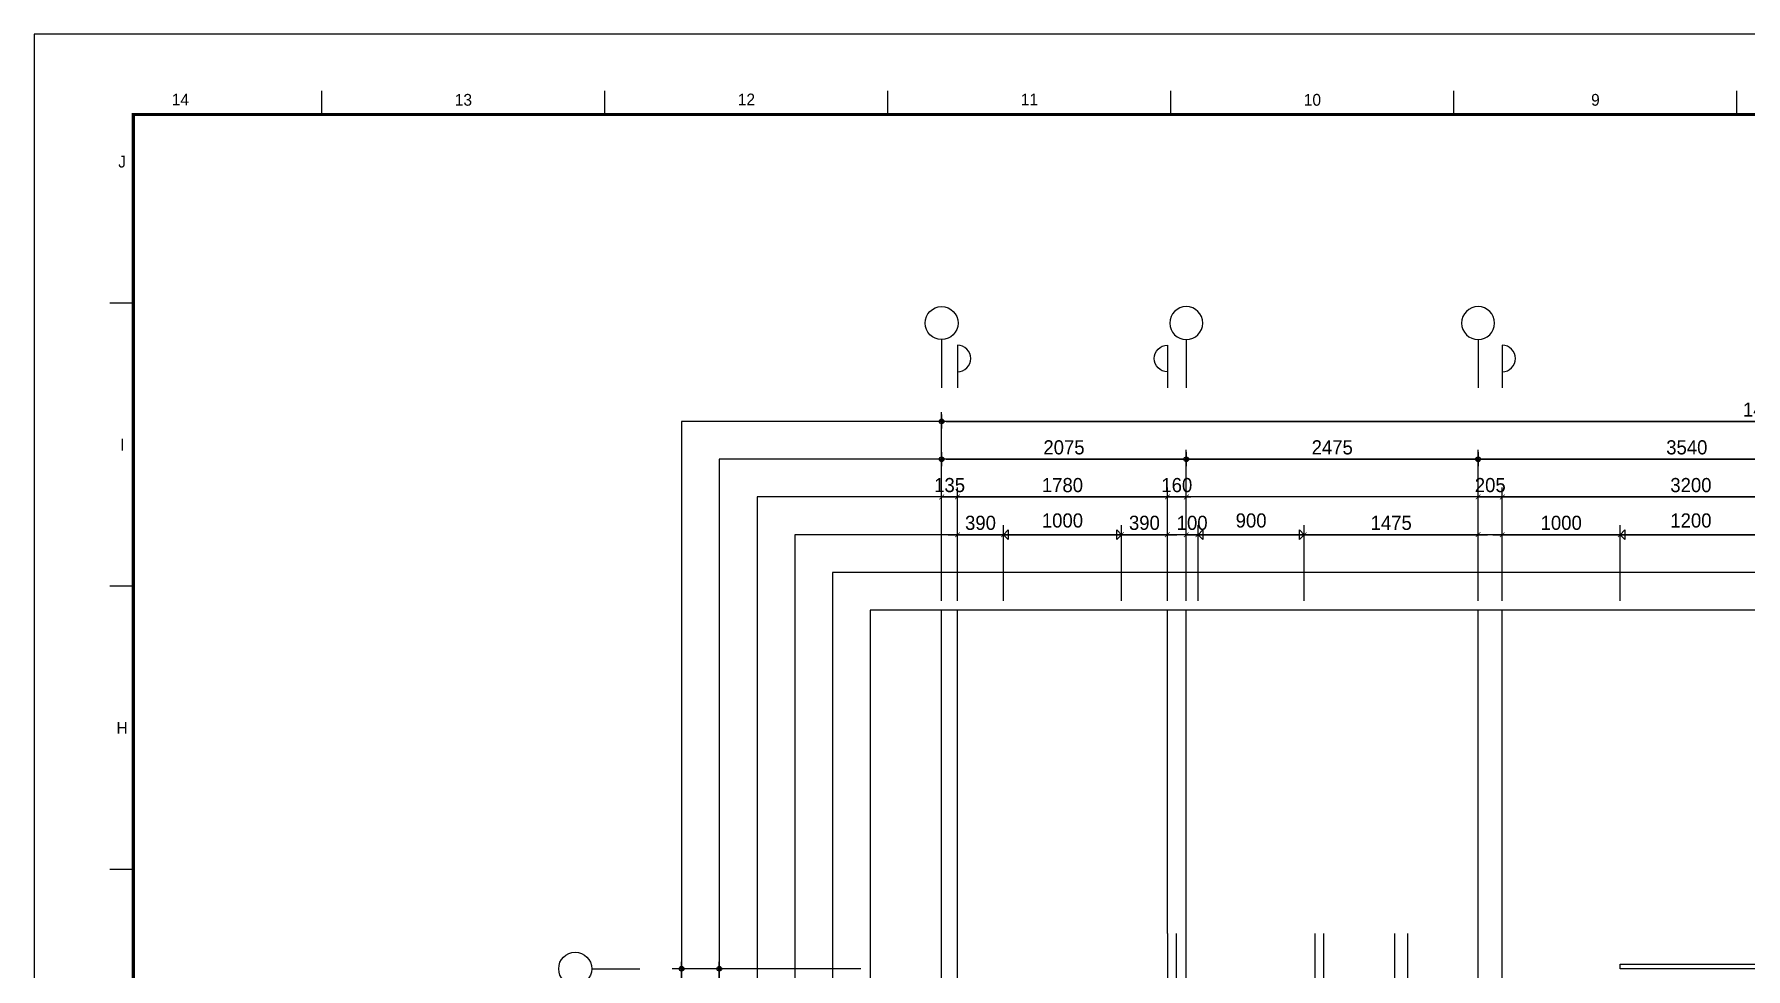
# Model space of a CAD drawing. Header units: millimetres. Extents: x -24416 to 92204, y -190080 to 23760.
# Drawn here: x 0 to 14515, y 15837 to 23760 of the extents above; entities that cross this region are included whole.
import ezdxf
from ezdxf.enums import TextEntityAlignment as Align

# ---------------------------------------------------------------- set-up
doc = ezdxf.new("R2010")
doc.units = ezdxf.units.MM
doc.header["$LTSCALE"] = 50
doc.linetypes.add('AUDIT_D_220706163347-0', pattern=[0])
doc.linetypes.add('CEN', pattern=[62, 60, -1, 0, -1])
doc.layers.get('defpoints').update_dxf_attribs({"color": 139})
for name, color, linetype in [('A-치수', 7, 'AUDIT_D_220706163347-0'), ('AA-BORD-FORM', 7, 'Continuous'), ('AA-BORD-TEXT', 3, 'Continuous'), ('AA-XXXX-DIMS', 7, 'Continuous'), ('ARDM', 7, 'Continuous'), ('CEN_CON', 1, 'CEN'), ('CEN_WALL', 12, 'CEN'), ('DIM', 7, 'AUDIT_D_220706163347-0'), ('X - 단위세대$0$ETC', 6, 'Continuous')]:
    doc.layers.add(name, color=color, linetype=linetype)
doc.layers.add('AA-XXXX-MC', color=153, linetype='AUDIT_D_220706163347-0', plot=False)
doc.layers.add('MC', color=135, linetype='Continuous', plot=False)
doc.styles.add('HAUD01', font='Dotum.ttf')
doc.styles.add('맑은고딕', font='malgun.ttf', dxfattribs={"width": 0.9})
doc.dimstyles.new('DIM_40', dxfattribs={"dimscale": 40, "dimtxt": 3, "dimasz": 1, "dimexe": 2, "dimexo": 2, "dimgap": 1, "dimtad": 1, "dimdec": 0, "dimzin": 0, "dimdsep": 46, "dimtxsty": '맑은고딕', "dimblk1": 'DIMDOT', "dimblk2": 'DIMDOT', "dimsah": 1, "dimcen": 0.09, "dimdle": 2, "dimclrd": 7, "dimclre": 7, "dimclrt": 3, "dimadec": 0, "dimazin": 0, "dimtfac": 1, "dimtdec": 0, "dimtix": 1, "dimtmove": 2, "dimatfit": 3, "dimldrblk": 'DIMDOT', "dimfxl": 2, "dimtolj": 1, "dimtzin": 0, "dimarcsym": 0})
doc.dimstyles.new('MCDIM_40', dxfattribs={"dimscale": 40, "dimtxt": 3, "dimasz": 1, "dimexe": 2, "dimexo": 2, "dimgap": 1, "dimtad": 1, "dimdec": 0, "dimzin": 0, "dimdsep": 46, "dimtxsty": '맑은고딕', "dimblk1": 'ARCHTICK', "dimblk2": 'ARCHTICK', "dimsah": 1, "dimcen": 0.09, "dimdle": 2, "dimclrd": 7, "dimclre": 7, "dimclrt": 3, "dimadec": 0, "dimazin": 0, "dimtfac": 1, "dimtdec": 0, "dimtix": 1, "dimtmove": 2, "dimatfit": 3, "dimldrblk": 'ARCHTICK', "dimfxl": 1, "dimtolj": 1, "dimtzin": 0, "dimarcsym": 0})
doc.dimstyles.new('외부80-WIN', dxfattribs={"dimscale": 40, "dimtxt": 3, "dimasz": 1, "dimexe": 2, "dimexo": 2.5, "dimgap": 1.5, "dimtad": 1, "dimdec": 0, "dimzin": 0, "dimdsep": 46, "dimtxsty": '맑은고딕', "dimblk": 'DO2-2', "dimblk1": 'DO2-2', "dimblk2": 'DIMDOT', "dimcen": 0.09, "dimdle": 2, "dimclrd": 7, "dimclre": 7, "dimclrt": 3, "dimadec": 0, "dimazin": 0, "dimtfac": 1, "dimtdec": 0, "dimtix": 1, "dimtmove": 2, "dimatfit": 3, "dimldrblk": 'DO2-2', "dimfxl": 1, "dimtolj": 1, "dimtzin": 0, "dimarcsym": 0})

# ---------------------------------------------------------------- blocks, each defined once
blk = doc.blocks.new('U-76A(기본)', base_point=(206307, 38575))
at = {"layer": 'CEN_CON'}
for p, q in [((216492, 38275), (216492, 48910)), ((218262, 47622), (218262, 48910)), ((220337, 38275), (220337, 48910))]:
    blk.add_line(p, q, dxfattribs=at)
at = {"layer": 'CEN_WALL'}
for p, q in [((215787, 46115), (215787, 48910)), ((217097, 48910), (217097, 45205)), ((218347, 48910), (218347, 43655))]:
    blk.add_line(p, q, dxfattribs=at)
at = {"layer": 'MC'}
for p, q in [((215582, 46115), (215582, 48910)), ((216382, 38275), (216382, 48910)), ((217172, 48910), (217172, 45205)), ((218422, 48910), (218422, 43655)), ((220202, 38275), (220202, 48910))]:
    blk.add_line(p, q, dxfattribs=at)
at = {"layer": 'X - 단위세대$0$ETC'}
blk.add_lwpolyline([(214582, 48610), (214582, 48650), (213382, 48650), (213382, 48610), (214582, 48610)], dxfattribs=at)
blk = doc.blocks.new('_ArchTick')
at = {"color": 0, "linetype": 'ByBlock', "const_width": 0.15}
blk.add_lwpolyline([(-0.5, -0.5), (0.5, 0.5)], dxfattribs=at)
blk = doc.blocks.new('*D573')
at = {"layer": 'defpoints', "color": 0, "transparency": 16777216}
for p in [(12450, -3923), (12245, -4883), (12450, -4883)]:
    blk.add_point(p, dxfattribs=at)
at = {"layer": 'DIM', "color": 7, "lineweight": -2, "transparency": 16777216}
for p, q in [((12245, -4803), (12245, -3843)), ((12450, -4803), (12450, -3843)), ((12245, -3923), (12205, -3923)), ((12245, -3923), (12450, -3923)), ((12450, -3923), (12490, -3923))]:
    blk.add_line(p, q, dxfattribs=at)
at = {"layer": 'DIM', "color": 7, "lineweight": -2, "transparency": 16777216, "xscale": 40, "yscale": 40, "zscale": 40}
blk.add_blockref('_ArchTick', (12245, -3923), dxfattribs=at)
at = {"layer": 'DIM', "color": 7, "lineweight": -2, "transparency": 16777216, "xscale": 40, "yscale": 40, "zscale": 40, "rotation": 180}
blk.add_blockref('_ArchTick', (12450, -3923), dxfattribs=at)
at = {"layer": 'DIM', "color": 3, "transparency": 16777216, "insert": (12348, -3823), "char_height": 120, "attachment_point": 5, "style": 'HAUD01'}
blk.add_mtext('\\A1;205', dxfattribs=at)
blk = doc.blocks.new('*D574')
at = {"layer": 'defpoints', "color": 0, "transparency": 16777216}
for p in [(15650, -3923), (12450, -4883), (15650, -4883)]:
    blk.add_point(p, dxfattribs=at)
at = {"layer": 'DIM', "color": 7, "lineweight": -2, "transparency": 16777216}
for p, q in [((12450, -4803), (12450, -3843)), ((15650, -4803), (15650, -3843)), ((12370, -3923), (15730, -3923))]:
    blk.add_line(p, q, dxfattribs=at)
at = {"layer": 'DIM', "color": 7, "lineweight": -2, "transparency": 16777216, "xscale": 40, "yscale": 40, "zscale": 40, "rotation": 180}
blk.add_blockref('_ArchTick', (12450, -3923), dxfattribs=at)
at = {"layer": 'DIM', "color": 7, "lineweight": -2, "transparency": 16777216, "xscale": 40, "yscale": 40, "zscale": 40}
blk.add_blockref('_ArchTick', (15650, -3923), dxfattribs=at)
at = {"layer": 'DIM', "color": 3, "transparency": 16777216, "insert": (14050, -3823), "char_height": 120, "attachment_point": 5, "style": 'HAUD01'}
blk.add_mtext('\\A1;3200', dxfattribs=at)
blk = doc.blocks.new('*D579')
at = {"layer": 'defpoints', "color": 0, "transparency": 16777216}
for p in [(8220, -4243), (7830, -4883), (8220, -4883)]:
    blk.add_point(p, dxfattribs=at)
at = {"layer": 'DIM', "color": 7, "lineweight": -2, "transparency": 16777216}
for p, q in [((7830, -4803), (7830, -4163)), ((8220, -4803), (8220, -4163)), ((7750, -4243), (8300, -4243))]:
    blk.add_line(p, q, dxfattribs=at)
at = {"layer": 'DIM', "color": 7, "lineweight": -2, "transparency": 16777216, "xscale": 40, "yscale": 40, "zscale": 40, "rotation": 180}
blk.add_blockref('_ArchTick', (7830, -4243), dxfattribs=at)
at = {"layer": 'DIM', "color": 7, "lineweight": -2, "transparency": 16777216, "xscale": 40, "yscale": 40, "zscale": 40}
blk.add_blockref('_ArchTick', (8220, -4243), dxfattribs=at)
at = {"layer": 'DIM', "color": 3, "transparency": 16777216, "insert": (8025, -4143), "char_height": 120, "attachment_point": 5, "style": 'HAUD01'}
blk.add_mtext('\\A1;390', dxfattribs=at)
blk = doc.blocks.new('DO2-2')
at = {"layer": 'ARDM'}
blk.add_line((0, 0), (-2, 0), dxfattribs=at)
blk.add_lwpolyline([(-1, -1), (-1, 1), (0, 0)], close=True, dxfattribs=at)
blk = doc.blocks.new('*D580')
at = {"layer": 'defpoints', "color": 0, "transparency": 16777216}
for p in [(9220, -4243), (8220, -4883), (9220, -4883)]:
    blk.add_point(p, dxfattribs=at)
at = {"layer": 'DIM', "color": 7, "lineweight": -2, "transparency": 16777216}
for p, q in [((8220, -4783), (8220, -4163)), ((9220, -4783), (9220, -4163)), ((8260, -4243), (9180, -4243))]:
    blk.add_line(p, q, dxfattribs=at)
at = {"layer": 'DIM', "color": 7, "lineweight": -2, "transparency": 16777216, "xscale": 40, "yscale": 40, "zscale": 40, "rotation": 180}
blk.add_blockref('DO2-2', (8220, -4243), dxfattribs=at)
at = {"layer": 'DIM', "color": 7, "lineweight": -2, "transparency": 16777216, "xscale": 40, "yscale": 40, "zscale": 40}
blk.add_blockref('DO2-2', (9220, -4243), dxfattribs=at)
at = {"layer": 'DIM', "color": 3, "transparency": 16777216, "insert": (8720, -4123), "char_height": 120, "attachment_point": 5, "style": 'HAUD01'}
blk.add_mtext('\\A1;1000', dxfattribs=at)
blk = doc.blocks.new('DIMDOT')
at = {"layer": 'AA-XXXX-DIMS'}
for p, q in [((-1.5, 0), (1.5, 0)), ((0, -1.5), (0, 1.5))]:
    blk.add_line(p, q, dxfattribs=at)
for radius in [0.5, 0.25]:
    blk.add_circle((0, 0), radius, dxfattribs=at)
blk = doc.blocks.new('*D581')
at = {"layer": 'defpoints', "color": 0, "transparency": 16777216}
for p in [(9610, -4243), (9220, -4883), (9610, -4883)]:
    blk.add_point(p, dxfattribs=at)
at = {"layer": 'DIM', "color": 7, "lineweight": -2, "transparency": 16777216}
for p, q in [((9220, -4803), (9220, -4163)), ((9610, -4803), (9610, -4163)), ((9140, -4243), (9690, -4243))]:
    blk.add_line(p, q, dxfattribs=at)
at = {"layer": 'DIM', "color": 7, "lineweight": -2, "transparency": 16777216, "xscale": 40, "yscale": 40, "zscale": 40, "rotation": 180}
blk.add_blockref('_ArchTick', (9220, -4243), dxfattribs=at)
at = {"layer": 'DIM', "color": 7, "lineweight": -2, "transparency": 16777216, "xscale": 40, "yscale": 40, "zscale": 40}
blk.add_blockref('_ArchTick', (9610, -4243), dxfattribs=at)
at = {"layer": 'DIM', "color": 3, "transparency": 16777216, "insert": (9415, -4143), "char_height": 120, "attachment_point": 5, "style": 'HAUD01'}
blk.add_mtext('\\A1;390', dxfattribs=at)
blk = doc.blocks.new('*D582')
at = {"layer": 'defpoints', "color": 0, "transparency": 16777216}
for p in [(9870, -4243), (9770, -4883), (9870, -4883)]:
    blk.add_point(p, dxfattribs=at)
at = {"layer": 'DIM', "color": 7, "lineweight": -2, "transparency": 16777216}
for p, q in [((9770, -4803), (9770, -4163)), ((9870, -4803), (9870, -4163)), ((9770, -4243), (9730, -4243)), ((9770, -4243), (9870, -4243)), ((9870, -4243), (9910, -4243))]:
    blk.add_line(p, q, dxfattribs=at)
at = {"layer": 'DIM', "color": 7, "lineweight": -2, "transparency": 16777216, "xscale": 40, "yscale": 40, "zscale": 40}
blk.add_blockref('_ArchTick', (9770, -4243), dxfattribs=at)
at = {"layer": 'DIM', "color": 7, "lineweight": -2, "transparency": 16777216, "xscale": 40, "yscale": 40, "zscale": 40, "rotation": 180}
blk.add_blockref('_ArchTick', (9870, -4243), dxfattribs=at)
at = {"layer": 'DIM', "color": 3, "transparency": 16777216, "insert": (9820, -4143), "char_height": 120, "attachment_point": 5, "style": 'HAUD01'}
blk.add_mtext('\\A1;100', dxfattribs=at)
blk = doc.blocks.new('*D583')
at = {"layer": 'defpoints', "color": 0, "transparency": 16777216}
for p in [(10770, -4243), (9870, -4883), (10770, -4883)]:
    blk.add_point(p, dxfattribs=at)
at = {"layer": 'DIM', "color": 7, "lineweight": -2, "transparency": 16777216}
for p, q in [((9870, -4783), (9870, -4163)), ((10770, -4783), (10770, -4163)), ((9910, -4243), (10730, -4243))]:
    blk.add_line(p, q, dxfattribs=at)
at = {"layer": 'DIM', "color": 7, "lineweight": -2, "transparency": 16777216, "xscale": 40, "yscale": 40, "zscale": 40, "rotation": 180}
blk.add_blockref('DO2-2', (9870, -4243), dxfattribs=at)
at = {"layer": 'DIM', "color": 7, "lineweight": -2, "transparency": 16777216, "xscale": 40, "yscale": 40, "zscale": 40}
blk.add_blockref('DO2-2', (10770, -4243), dxfattribs=at)
at = {"layer": 'DIM', "color": 3, "transparency": 16777216, "insert": (10320, -4123), "char_height": 120, "attachment_point": 5, "style": 'HAUD01'}
blk.add_mtext('\\A1;900', dxfattribs=at)
blk = doc.blocks.new('*D584')
at = {"layer": 'defpoints', "color": 0, "transparency": 16777216}
for p in [(12245, -4243), (10770, -4883), (12245, -4883)]:
    blk.add_point(p, dxfattribs=at)
at = {"layer": 'DIM', "color": 7, "lineweight": -2, "transparency": 16777216}
for p, q in [((10770, -4803), (10770, -4163)), ((12245, -4803), (12245, -4163)), ((10690, -4243), (12325, -4243))]:
    blk.add_line(p, q, dxfattribs=at)
at = {"layer": 'DIM', "color": 7, "lineweight": -2, "transparency": 16777216, "xscale": 40, "yscale": 40, "zscale": 40, "rotation": 180}
blk.add_blockref('_ArchTick', (10770, -4243), dxfattribs=at)
at = {"layer": 'DIM', "color": 7, "lineweight": -2, "transparency": 16777216, "xscale": 40, "yscale": 40, "zscale": 40}
blk.add_blockref('_ArchTick', (12245, -4243), dxfattribs=at)
at = {"layer": 'DIM', "color": 3, "transparency": 16777216, "insert": (11508, -4143), "char_height": 120, "attachment_point": 5, "style": 'HAUD01'}
blk.add_mtext('\\A1;1475', dxfattribs=at)
blk = doc.blocks.new('*D585')
at = {"layer": 'defpoints', "color": 0, "transparency": 16777216}
for p in [(13450, -4243), (12450, -4883), (13450, -4883)]:
    blk.add_point(p, dxfattribs=at)
at = {"layer": 'DIM', "color": 7, "lineweight": -2, "transparency": 16777216}
for p, q in [((12450, -4803), (12450, -4163)), ((13450, -4803), (13450, -4163)), ((12370, -4243), (13530, -4243))]:
    blk.add_line(p, q, dxfattribs=at)
at = {"layer": 'DIM', "color": 7, "lineweight": -2, "transparency": 16777216, "xscale": 40, "yscale": 40, "zscale": 40, "rotation": 180}
blk.add_blockref('_ArchTick', (12450, -4243), dxfattribs=at)
at = {"layer": 'DIM', "color": 7, "lineweight": -2, "transparency": 16777216, "xscale": 40, "yscale": 40, "zscale": 40}
blk.add_blockref('_ArchTick', (13450, -4243), dxfattribs=at)
at = {"layer": 'DIM', "color": 3, "transparency": 16777216, "insert": (12950, -4143), "char_height": 120, "attachment_point": 5, "style": 'HAUD01'}
blk.add_mtext('\\A1;1000', dxfattribs=at)
blk = doc.blocks.new('*D586')
at = {"layer": 'defpoints', "color": 0, "transparency": 16777216}
for p in [(14650, -4243), (13450, -4883), (14650, -4883)]:
    blk.add_point(p, dxfattribs=at)
at = {"layer": 'DIM', "color": 7, "lineweight": -2, "transparency": 16777216}
for p, q in [((13450, -4783), (13450, -4163)), ((14650, -4783), (14650, -4163)), ((13490, -4243), (14610, -4243))]:
    blk.add_line(p, q, dxfattribs=at)
at = {"layer": 'DIM', "color": 7, "lineweight": -2, "transparency": 16777216, "xscale": 40, "yscale": 40, "zscale": 40, "rotation": 180}
blk.add_blockref('DO2-2', (13450, -4243), dxfattribs=at)
at = {"layer": 'DIM', "color": 7, "lineweight": -2, "transparency": 16777216, "xscale": 40, "yscale": 40, "zscale": 40}
blk.add_blockref('DO2-2', (14650, -4243), dxfattribs=at)
at = {"layer": 'DIM', "color": 3, "transparency": 16777216, "insert": (14050, -4123), "char_height": 120, "attachment_point": 5, "style": 'HAUD01'}
blk.add_mtext('\\A1;1200', dxfattribs=at)
blk = doc.blocks.new('*D588')
at = {"layer": 'defpoints', "color": 0, "transparency": 16777216}
for p in [(5490, -7923), (7090, -7923), (7090, -17958)]:
    blk.add_point(p, dxfattribs=at)
at = {"layer": 'DIM', "color": 7, "lineweight": -2, "transparency": 16777216}
for p, q in [((7010, -7923), (5410, -7923)), ((5490, -17918), (5490, -7963)), ((7010, -17958), (5410, -17958))]:
    blk.add_line(p, q, dxfattribs=at)
at = {"layer": 'DIM', "color": 7, "lineweight": -2, "transparency": 16777216, "xscale": 40, "yscale": 40, "zscale": 40}
for p, rotation in [((5490, -7923), 90), ((5490, -17958), 270)]:
    blk.add_blockref('DIMDOT', p, dxfattribs=dict(at, rotation=rotation))
at = {"layer": 'DIM', "color": 3, "transparency": 16777216, "insert": (5390, -12940), "char_height": 120, "attachment_point": 5, "rotation": 90, "style": 'HAUD01'}
blk.add_mtext('\\A1;10035', dxfattribs=at)
blk = doc.blocks.new('*D593')
at = {"layer": 'defpoints', "color": 0, "transparency": 16777216}
for p in [(5810, -7923), (7090, -7923), (7090, -8513)]:
    blk.add_point(p, dxfattribs=at)
at = {"layer": 'DIM', "color": 7, "lineweight": -2, "transparency": 16777216}
for p, q in [((7010, -7923), (5730, -7923)), ((5810, -8473), (5810, -7963)), ((7010, -8513), (5730, -8513))]:
    blk.add_line(p, q, dxfattribs=at)
at = {"layer": 'DIM', "color": 7, "lineweight": -2, "transparency": 16777216, "xscale": 40, "yscale": 40, "zscale": 40}
for p, rotation in [((5810, -7923), 90), ((5810, -8513), 270)]:
    blk.add_blockref('DIMDOT', p, dxfattribs=dict(at, rotation=rotation))
at = {"layer": 'DIM', "color": 3, "transparency": 16777216, "insert": (5710, -8218), "char_height": 120, "attachment_point": 5, "rotation": 90, "style": 'HAUD01'}
blk.add_mtext('\\A1;590', dxfattribs=at)
blk = doc.blocks.new('중심')
at = {"layer": 'DIM'}
blk.add_line((-350, 0), (0, 0), dxfattribs=at)
blk.add_circle((-470, 0), 120, dxfattribs=at)
blk = doc.blocks.new('*D761')
at = {"layer": 'defpoints', "color": 0, "transparency": 16777216}
for p in [(21725, -3283), (7695, -4883), (21725, -4883)]:
    blk.add_point(p, dxfattribs=at)
at = {"layer": 'DIM', "color": 7, "lineweight": -2, "transparency": 16777216}
for p, q in [((7695, -4803), (7695, -3203)), ((7735, -3283), (21685, -3283)), ((21725, -4803), (21725, -3203))]:
    blk.add_line(p, q, dxfattribs=at)
at = {"layer": 'DIM', "color": 7, "lineweight": -2, "transparency": 16777216, "xscale": 40, "yscale": 40, "zscale": 40, "rotation": 180}
blk.add_blockref('DIMDOT', (7695, -3283), dxfattribs=at)
at = {"layer": 'DIM', "color": 7, "lineweight": -2, "transparency": 16777216, "xscale": 40, "yscale": 40, "zscale": 40}
blk.add_blockref('DIMDOT', (21725, -3283), dxfattribs=at)
at = {"layer": 'DIM', "color": 3, "transparency": 16777216, "insert": (14710, -3183), "char_height": 120, "attachment_point": 5, "style": 'HAUD01'}
blk.add_mtext('\\A1;14030', dxfattribs=at)
blk = doc.blocks.new('*D762')
at = {"layer": 'defpoints', "color": 0, "transparency": 16777216}
for p in [(9770, -3603), (7695, -4883), (9770, -4883)]:
    blk.add_point(p, dxfattribs=at)
at = {"layer": 'DIM', "color": 7, "lineweight": -2, "transparency": 16777216}
for p, q in [((7695, -4803), (7695, -3523)), ((7735, -3603), (9730, -3603)), ((9770, -4803), (9770, -3523))]:
    blk.add_line(p, q, dxfattribs=at)
at = {"layer": 'DIM', "color": 7, "lineweight": -2, "transparency": 16777216, "xscale": 40, "yscale": 40, "zscale": 40, "rotation": 180}
blk.add_blockref('DIMDOT', (7695, -3603), dxfattribs=at)
at = {"layer": 'DIM', "color": 7, "lineweight": -2, "transparency": 16777216, "xscale": 40, "yscale": 40, "zscale": 40}
blk.add_blockref('DIMDOT', (9770, -3603), dxfattribs=at)
at = {"layer": 'DIM', "color": 3, "transparency": 16777216, "insert": (8733, -3503), "char_height": 120, "attachment_point": 5, "style": 'HAUD01'}
blk.add_mtext('\\A1;2075', dxfattribs=at)
blk = doc.blocks.new('*D763')
at = {"layer": 'defpoints', "color": 0, "transparency": 16777216}
for p in [(12245, -3603), (9770, -4883), (12245, -4883)]:
    blk.add_point(p, dxfattribs=at)
at = {"layer": 'DIM', "color": 7, "lineweight": -2, "transparency": 16777216}
for p, q in [((9770, -4803), (9770, -3523)), ((9810, -3603), (12205, -3603)), ((12245, -4803), (12245, -3523))]:
    blk.add_line(p, q, dxfattribs=at)
at = {"layer": 'DIM', "color": 7, "lineweight": -2, "transparency": 16777216, "xscale": 40, "yscale": 40, "zscale": 40, "rotation": 180}
blk.add_blockref('DIMDOT', (9770, -3603), dxfattribs=at)
at = {"layer": 'DIM', "color": 7, "lineweight": -2, "transparency": 16777216, "xscale": 40, "yscale": 40, "zscale": 40}
blk.add_blockref('DIMDOT', (12245, -3603), dxfattribs=at)
at = {"layer": 'DIM', "color": 3, "transparency": 16777216, "insert": (11008, -3503), "char_height": 120, "attachment_point": 5, "style": 'HAUD01'}
blk.add_mtext('\\A1;2475', dxfattribs=at)
blk = doc.blocks.new('*D764')
at = {"layer": 'defpoints', "color": 0, "transparency": 16777216}
for p in [(15785, -3603), (12245, -4883), (15785, -4883)]:
    blk.add_point(p, dxfattribs=at)
at = {"layer": 'DIM', "color": 7, "lineweight": -2, "transparency": 16777216}
for p, q in [((12245, -4803), (12245, -3523)), ((12285, -3603), (15745, -3603)), ((15785, -4803), (15785, -3523))]:
    blk.add_line(p, q, dxfattribs=at)
at = {"layer": 'DIM', "color": 7, "lineweight": -2, "transparency": 16777216, "xscale": 40, "yscale": 40, "zscale": 40, "rotation": 180}
blk.add_blockref('DIMDOT', (12245, -3603), dxfattribs=at)
at = {"layer": 'DIM', "color": 7, "lineweight": -2, "transparency": 16777216, "xscale": 40, "yscale": 40, "zscale": 40}
blk.add_blockref('DIMDOT', (15785, -3603), dxfattribs=at)
at = {"layer": 'DIM', "color": 3, "transparency": 16777216, "insert": (14015, -3503), "char_height": 120, "attachment_point": 5, "style": 'HAUD01'}
blk.add_mtext('\\A1;3540', dxfattribs=at)
blk = doc.blocks.new('*D769')
at = {"layer": 'defpoints', "color": 0, "transparency": 16777216}
for p in [(7830, -3923), (7695, -4883), (7830, -4883)]:
    blk.add_point(p, dxfattribs=at)
at = {"layer": 'DIM', "color": 7, "lineweight": -2, "transparency": 16777216}
for p, q in [((7695, -4803), (7695, -3843)), ((7830, -4803), (7830, -3843)), ((7695, -3923), (7655, -3923)), ((7695, -3923), (7830, -3923)), ((7830, -3923), (7870, -3923))]:
    blk.add_line(p, q, dxfattribs=at)
at = {"layer": 'DIM', "color": 7, "lineweight": -2, "transparency": 16777216, "xscale": 40, "yscale": 40, "zscale": 40}
blk.add_blockref('_ArchTick', (7695, -3923), dxfattribs=at)
at = {"layer": 'DIM', "color": 7, "lineweight": -2, "transparency": 16777216, "xscale": 40, "yscale": 40, "zscale": 40, "rotation": 180}
blk.add_blockref('_ArchTick', (7830, -3923), dxfattribs=at)
at = {"layer": 'DIM', "color": 3, "transparency": 16777216, "insert": (7763, -3823), "char_height": 120, "attachment_point": 5, "style": 'HAUD01'}
blk.add_mtext('\\A1;135', dxfattribs=at)
blk = doc.blocks.new('*D770')
at = {"layer": 'defpoints', "color": 0, "transparency": 16777216}
for p in [(9610, -3923), (7830, -4883), (9610, -4883)]:
    blk.add_point(p, dxfattribs=at)
at = {"layer": 'DIM', "color": 7, "lineweight": -2, "transparency": 16777216}
for p, q in [((7830, -4803), (7830, -3843)), ((9610, -4803), (9610, -3843)), ((7750, -3923), (9690, -3923))]:
    blk.add_line(p, q, dxfattribs=at)
at = {"layer": 'DIM', "color": 7, "lineweight": -2, "transparency": 16777216, "xscale": 40, "yscale": 40, "zscale": 40, "rotation": 180}
blk.add_blockref('_ArchTick', (7830, -3923), dxfattribs=at)
at = {"layer": 'DIM', "color": 7, "lineweight": -2, "transparency": 16777216, "xscale": 40, "yscale": 40, "zscale": 40}
blk.add_blockref('_ArchTick', (9610, -3923), dxfattribs=at)
at = {"layer": 'DIM', "color": 3, "transparency": 16777216, "insert": (8720, -3823), "char_height": 120, "attachment_point": 5, "style": 'HAUD01'}
blk.add_mtext('\\A1;1780', dxfattribs=at)
blk = doc.blocks.new('*D771')
at = {"layer": 'defpoints', "color": 0, "transparency": 16777216}
for p in [(9770, -3923), (9610, -4883), (9770, -4883)]:
    blk.add_point(p, dxfattribs=at)
at = {"layer": 'DIM', "color": 7, "lineweight": -2, "transparency": 16777216}
for p, q in [((9610, -4803), (9610, -3843)), ((9770, -4803), (9770, -3843)), ((9610, -3923), (9570, -3923)), ((9610, -3923), (9770, -3923)), ((9770, -3923), (9810, -3923))]:
    blk.add_line(p, q, dxfattribs=at)
at = {"layer": 'DIM', "color": 7, "lineweight": -2, "transparency": 16777216, "xscale": 40, "yscale": 40, "zscale": 40}
blk.add_blockref('_ArchTick', (9610, -3923), dxfattribs=at)
at = {"layer": 'DIM', "color": 7, "lineweight": -2, "transparency": 16777216, "xscale": 40, "yscale": 40, "zscale": 40, "rotation": 180}
blk.add_blockref('_ArchTick', (9770, -3923), dxfattribs=at)
at = {"layer": 'DIM', "color": 3, "transparency": 16777216, "insert": (9690, -3823), "char_height": 120, "attachment_point": 5, "style": 'HAUD01'}
blk.add_mtext('\\A1;160', dxfattribs=at)
blk = doc.blocks.new('XR-FORM 청주월명')
at = {"layer": 'AA-BORD-FORM', "color": 2}
for p, q in [((61, 577), (61, 582)), ((121, 577), (121, 582)), ((181, 577), (181, 582)), ((241, 577), (241, 582)), ((301, 577), (301, 582)), ((361, 577), (361, 582)), ((21, 537), (16, 537)), ((21, 477), (16, 477)), ((21, 417), (16, 417))]:
    blk.add_line(p, q, dxfattribs=at)
at = {"layer": 'AA-BORD-FORM', "color": 1}
blk.add_lwpolyline([(0, 0), (841, 0), (841, 594), (0, 594)], close=True, dxfattribs=at)
at = {"layer": 'AA-BORD-FORM', "color": 2, "const_width": 0.682}
blk.add_lwpolyline([(21, 17), (21, 577), (821, 577), (821, 17)], close=True, dxfattribs=at)
at = {"layer": 'AA-BORD-TEXT', "color": 7, "style": 'HAUD01'}
for s, p in [('14', (31, 580.17)), ('13', (91, 580.1)), ('12', (151, 580.17)), ('11', (211, 580.17)), ('10', (271, 580.1)), ('9', (331, 580.1)), ('J', (18.63, 567)), ('I', (18.67, 507)), ('H', (18.63, 447))]:
    blk.add_text(s, height=2.5, dxfattribs=at).set_placement(p, align=Align.MIDDLE_CENTER)
blk = doc.blocks.new('DIM-1108')
at = {"layer": 'DIM'}
for points in [[(7830, -2861.1, 1), (7830, -2637.1), (7830, -2997.1)], [(9610, -2861.1, -1), (9610, -2637.1), (9610, -2997.1)], [(12450, -2861.1, 1), (12450, -2637.1), (12450, -2997.1)]]:
    blk.add_lwpolyline(points, format="xyb", dxfattribs=at)
at = {"layer": 'A-치수', "zscale": 1.166666666666666}
for p, xscale, yscale, rotation in [((7695, -2997.1), 1.166666666666666, 1.166666666666666, 270), ((9770, -2997.1), -1.166666666666676, 1.166666666666676, 90), ((12245, -2997.1), -1.166666666666676, 1.166666666666676, 90)]:
    blk.add_blockref('중심', p, dxfattribs=dict(at, xscale=xscale, yscale=yscale, rotation=rotation))
at = {"layer": 'A-치수', "xscale": 1.166666666666666, "yscale": 1.166666666666666, "zscale": 1.166666666666666}
blk.add_blockref('중심', (5136.2, -7922.9), dxfattribs=at)
at = {"layer": 'DIM'}
for base, p1, p2, dimstyle, override, picture, middle in [((21725, -3282.9), (7695, -4882.9), (21725, -4882.9), 'DIM_40', {"dimscale": 40, "dimtxsty": 'HAUD01'}, '*D761', (14710, -3182.8)), ((9770, -3602.9), (7695, -4882.9), (9770, -4882.9), 'DIM_40', {"dimscale": 40, "dimtxsty": 'HAUD01'}, '*D762', (8732.5, -3502.8)), ((12245, -3602.9), (9770, -4882.9), (12245, -4882.9), 'DIM_40', {"dimscale": 40, "dimtxsty": 'HAUD01'}, '*D763', (11007.5, -3502.8)), ((15785, -3602.9), (12245, -4882.9), (15785, -4882.9), 'DIM_40', {"dimscale": 40, "dimtxsty": 'HAUD01'}, '*D764', (14015, -3502.8)), ((7830, -3922.9), (7695, -4882.9), (7830, -4882.9), 'MCDIM_40', {"dimtxsty": 'HAUD01'}, '*D769', (7762.5, -3822.8)), ((9610, -3922.9), (7830, -4882.9), (9610, -4882.9), 'MCDIM_40', {"dimtxsty": 'HAUD01'}, '*D770', (8720, -3822.8)), ((9770, -3922.9), (9610, -4882.9), (9770, -4882.9), 'MCDIM_40', {"dimtxsty": 'HAUD01'}, '*D771', (9690, -3822.8)), ((12450, -3922.9), (12245, -4882.9), (12450, -4882.9), 'MCDIM_40', {"dimtxsty": 'HAUD01'}, '*D573', (12347.5, -3822.8)), ((15650, -3922.9), (12450, -4882.9), (15650, -4882.9), 'MCDIM_40', {"dimtxsty": 'HAUD01'}, '*D574', (14050, -3822.8)), ((8220, -4242.9), (7830, -4882.9), (8220, -4882.9), 'MCDIM_40', {"dimtxsty": 'HAUD01'}, '*D579', (8025, -4142.8)), ((9220, -4242.9), (8220, -4882.9), (9220, -4882.9), '외부80-WIN', {"dimtxsty": 'HAUD01'}, '*D580', (8720, -4122.8)), ((9610, -4242.9), (9220, -4882.9), (9610, -4882.9), 'MCDIM_40', {"dimtxsty": 'HAUD01'}, '*D581', (9415, -4142.8)), ((9870, -4242.9), (9770, -4882.9), (9870, -4882.9), 'MCDIM_40', {"dimtxsty": 'HAUD01'}, '*D582', (9820, -4142.8)), ((10770, -4242.9), (9870, -4882.9), (10770, -4882.9), '외부80-WIN', {"dimtxsty": 'HAUD01'}, '*D583', (10320, -4122.8)), ((12245, -4242.9), (10770, -4882.9), (12245, -4882.9), 'MCDIM_40', {"dimtxsty": 'HAUD01'}, '*D584', (11507.5, -4142.8)), ((13450, -4242.9), (12450, -4882.9), (13450, -4882.9), 'MCDIM_40', {"dimtxsty": 'HAUD01'}, '*D585', (12950, -4142.8)), ((14650, -4242.9), (13450, -4882.9), (14650, -4882.9), '외부80-WIN', {"dimtxsty": 'HAUD01'}, '*D586', (14050, -4122.8))]:
    dim = blk.add_linear_dim(base=base, p1=p1, p2=p2, dimstyle=dimstyle, override=override, dxfattribs=at)
    dim.commit()
    dim.dimension.update_dxf_attribs({"geometry": picture, "text_midpoint": middle})
for base, p1, picture, middle in [((5490, -7922.9), (7090, -17957.9), '*D588', (5390, -12940.4)), ((5810, -7922.9), (7090, -8512.9), '*D593', (5710, -8217.9))]:
    dim = blk.add_linear_dim(base=base, p1=p1, p2=(7090, -7922.9), angle=90, dimstyle='DIM_40', override={"dimscale": 40, "dimtxsty": 'HAUD01'}, dxfattribs=at)
    dim.commit()
    dim.dimension.update_dxf_attribs({"geometry": picture, "text_midpoint": middle})

msp = doc.modelspace()

# ---------------------------------------------------------------- linework, layer by layer
at = {"layer": 'AA-XXXX-MC'}
for p, q in [((7830, 16137), (7830, 18877)), ((9610, 16137), (9610, 18877)), ((12450, 16137), (12450, 18877))]:
    msp.add_line(p, q, dxfattribs=at)
at = {"layer": 'CEN_CON'}
for p, q in [((7695, 16137), (7695, 18877)), ((9770, 16137), (9770, 18877)), ((12245, 16137), (12245, 18877))]:
    msp.add_line(p, q, dxfattribs=at)
at = {"layer": 'defpoints'}
for points in [[(24657, 20477), (5490, 20477), (5490, 3902), (24657, 3902)], [(24337, 20157), (5810, 20157), (5810, 4222), (24337, 4222)], [(24017, 19837), (6130, 19837), (6130, 4542), (24017, 4542)], [(23697, 19517), (6450, 19517), (6450, 4862), (23697, 4862)], [(23377, 19197), (6770, 19197), (6770, 5182), (23377, 5182)], [(23057, 18877), (7090, 18877), (7090, 5502), (23057, 5502)]]:
    msp.add_lwpolyline(points, close=True, dxfattribs=at)

# ---------------------------------------------------------------- block references
at = {"xscale": 40, "yscale": 40, "zscale": 40}
msp.add_blockref('XR-FORM 청주월명', (0, 0), dxfattribs=at)
msp.add_blockref('DIM-1108', (0, 23760))
at = {"xscale": -1}
msp.add_blockref('U-76A(기본)', (21725, 5802), dxfattribs=at)

doc.saveas('drawing.dxf')
